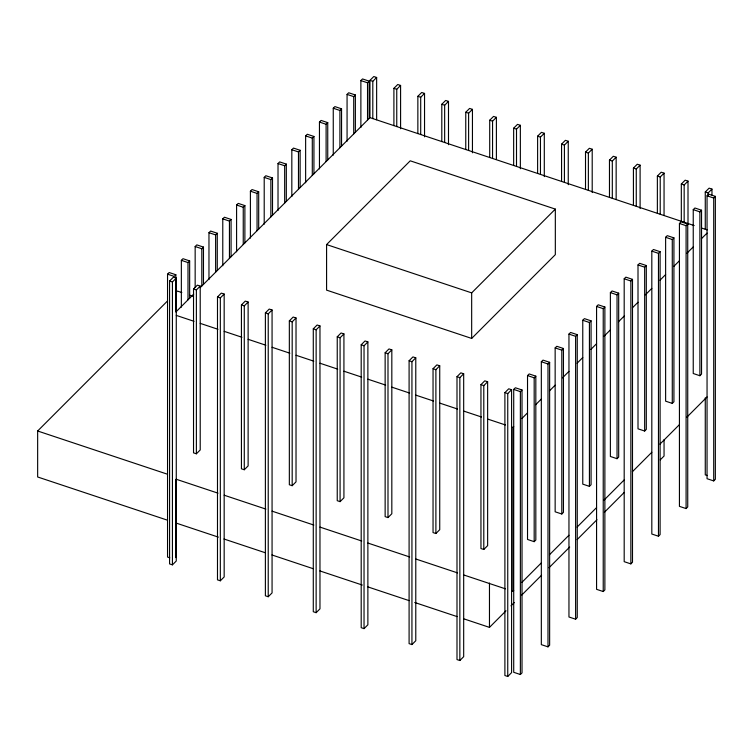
<?xml version="1.0" encoding="UTF-8"?>
<svg xmlns="http://www.w3.org/2000/svg" width="753" height="753" viewBox="0 0 753 753"><rect width="100%" height="100%" fill="white"/><g stroke="black" fill="none" stroke-linecap="round" stroke-linejoin="round"><path stroke-width="1.13" d="M169.764 557.804L167.543 557.06L167.543 274.177L169.18 272.53L175.835 274.751L175.835 312.024L193.7 294.131M181.351 307.168L181.351 260.35L182.988 258.703L189.652 260.914L189.652 298.197M195.159 287.571L195.159 246.523L196.806 244.876L203.461 247.088L203.461 284.37M208.967 279.514L208.967 232.686L210.614 231.049L217.269 233.261L217.269 270.534M222.775 265.771L222.775 218.859L224.422 217.222L231.077 219.434L231.077 256.707M236.593 251.85L236.593 205.032L238.23 203.385L244.885 205.607L244.885 242.88M250.401 238.117L250.401 191.206L252.039 189.558L258.693 191.78L258.693 229.053M264.209 224.196L264.209 177.379L265.847 175.731L272.511 177.953L272.511 215.226M278.017 210.464L278.017 163.552L279.655 161.904L286.319 164.116L286.319 201.399M291.825 196.542L291.825 149.725L293.472 148.077L300.127 150.289L300.127 187.572M305.633 182.81L305.633 135.888L307.28 134.25L313.935 136.462L313.935 173.745M319.451 168.888L319.451 122.061L321.089 120.424L327.743 122.635L327.743 159.909M333.259 155.146L333.259 108.234L334.897 106.597L341.551 108.808L341.551 146.082M347.067 141.225L347.067 94.407L348.705 92.76L355.369 94.982L355.369 132.255M360.875 127.53L360.875 80.58L362.513 78.933L369.177 81.155L369.177 118.428M169.576 281.01L173.416 277.17L176.268 278.121L176.268 561.004L172.428 564.854L169.576 563.903L169.576 281.01L172.428 281.961L176.268 278.121M175.835 274.751L174.197 276.389L167.543 274.177M188.005 299.835L188.005 262.562L189.652 260.914M201.813 286.008L201.813 248.735L203.461 247.088M215.622 272.181L215.622 234.908L217.269 233.261M229.439 258.354L229.439 221.081L231.077 219.434M243.247 244.527L243.247 207.254L244.885 205.607M257.055 230.7L257.055 193.417L258.693 191.78M270.864 216.873L270.864 179.591L272.511 177.953M284.672 203.037L284.672 165.764L286.319 164.116M298.48 189.21L298.48 151.937L300.127 150.289M312.297 175.383L312.297 138.11L313.935 136.462M326.105 161.556L326.105 124.283L327.743 122.635M339.914 147.729L339.914 110.456L341.551 108.808M353.722 133.902L353.722 96.619L355.369 94.982M367.53 120.075L367.53 82.792L369.177 81.155M200.194 287.637L369.958 117.647L369.958 80.373L373.789 76.524L376.641 77.474L376.641 119.736M372.801 118.598L372.801 81.315L376.641 77.474M167.062 520.05L37.65 476.978L37.65 430.998L167.467 301.012M175.731 292.729L177.388 291.082L181.821 292.55M193.53 288.992L197.371 285.142L200.213 286.093L200.213 449.965L196.382 453.805L193.53 452.854L193.53 288.992L196.382 289.933L200.213 286.093M393.904 125.619L393.904 88.346L397.744 84.496L400.587 85.447L400.587 128.754M396.756 126.57L396.756 89.287L400.587 85.447M217.485 296.964L221.316 293.115L224.168 294.065L224.168 576.958L220.328 580.798L217.485 579.848L217.485 296.964L220.328 297.906L224.168 294.065M417.859 133.592L417.859 96.318L421.699 92.478L424.541 93.419L424.541 136.848M420.701 134.542L420.701 97.269L424.541 93.419M241.431 304.937L245.271 301.087L248.123 302.038L248.123 465.909L244.283 469.75L241.431 468.799L241.431 304.937L244.283 305.878L248.123 302.038M441.804 141.564L441.804 104.29L445.644 100.45L448.496 101.391L448.496 144.698M444.656 142.515L444.656 105.241L448.496 101.391M326.586 244.574L410.234 160.813L555.328 209.108L555.328 254.655L471.67 338.426L326.586 290.131L326.586 244.574L471.67 292.879L555.328 209.108M265.385 312.909L269.226 309.059L272.068 310.01L272.068 592.903L268.228 596.743L265.385 595.792L265.385 312.909L268.228 313.85L272.068 310.01M465.759 149.536L465.759 112.263L469.599 108.423L472.442 109.364L472.442 152.803M468.611 150.487L468.611 113.214L472.442 109.364M289.34 320.882L293.171 317.032L296.023 317.982L296.023 481.854L292.183 485.694L289.34 484.744L289.34 320.882L292.183 321.823L296.023 317.982M489.714 157.509L489.714 120.235L493.544 116.395L496.396 117.336L496.396 159.476M492.556 158.459L492.556 121.186L496.396 117.336M313.286 328.854L317.126 325.004L319.969 325.955L319.969 608.848L316.138 612.688L313.286 611.737L313.286 328.854L316.138 329.795L319.969 325.955M513.659 165.481L513.659 128.208L517.499 124.367L520.351 125.309L520.351 168.747M516.511 166.432L516.511 129.158L520.351 125.309M337.24 336.826L341.081 332.986L343.923 333.927L343.923 497.799L340.083 501.639L337.24 500.698L337.24 336.826L340.083 337.777L343.923 333.927M537.614 173.454L537.614 136.18L541.454 132.34L544.297 133.29L544.297 176.597M540.456 174.404L540.456 137.131L544.297 133.29M361.195 344.799L365.026 340.958L367.878 341.9L367.878 624.792L364.038 628.633L361.195 627.691L361.195 344.799L364.038 345.749L367.878 341.9M561.569 181.435L561.569 144.152L565.399 140.312L568.251 141.263L568.251 184.692M564.411 182.377L564.411 145.103L568.251 141.263M385.141 352.771L388.981 348.931L391.824 349.872L391.824 513.744L387.993 517.584L385.141 516.643L385.141 352.771L387.993 353.722L391.824 349.872M585.514 189.408L585.514 152.125L589.354 148.285L592.206 149.235L592.206 192.542M588.366 190.349L588.366 153.075L592.206 149.235M409.095 360.743L412.936 356.903L415.778 357.844L415.778 640.737L411.938 644.577L409.095 643.636L409.095 360.743L411.938 361.694L415.778 357.844M609.469 197.38L609.469 160.097L613.309 156.257L616.152 157.208L616.152 199.46M612.311 198.321L612.311 161.048L616.152 157.208M433.041 368.716L436.881 364.876L439.733 365.817L439.733 529.688L435.893 533.529L433.041 532.587L433.041 368.716L435.893 369.667L439.733 365.817M633.424 205.353L633.424 168.07L637.254 164.229L640.106 165.18L640.106 208.487M636.266 206.294L636.266 169.02L640.106 165.18M456.996 376.688L460.836 372.848L463.679 373.799L463.679 656.682L459.848 660.522L456.996 659.581L456.996 376.688L459.848 377.639L463.679 373.799M657.369 213.325L657.369 176.042L661.209 172.202L664.052 173.152L664.052 215.405M660.221 214.266L660.221 176.993L664.052 173.152M480.951 384.661L484.781 380.82L487.633 381.771L487.633 545.633L483.793 549.483L480.951 548.532L480.951 384.661L483.793 385.611L487.633 381.771M681.324 221.297L681.324 184.024L685.164 180.174L688.007 181.125L688.007 224.432M684.166 222.248L684.166 184.965L688.007 181.125M504.896 392.633L508.736 388.793L511.588 389.743L511.588 672.627L507.748 676.476L504.896 675.526L504.896 392.633L507.748 393.584L511.588 389.743M705.269 229.27L705.269 191.996L709.11 188.146L711.962 189.097L711.962 194.971M708.121 196.439L708.121 192.937L711.962 189.097M513.715 389.414L515.353 387.767L522.017 389.979L522.017 672.871L520.37 674.519L513.715 672.297L513.715 389.414L520.37 391.626L522.017 389.979M527.524 375.578L529.171 373.94L535.825 376.152L535.825 540.023L534.178 541.671L527.524 539.449L527.524 375.578L534.178 377.799L535.825 376.152M541.332 361.751L542.979 360.113L549.634 362.325L549.634 645.217L547.996 646.855L541.332 644.643L541.332 361.751L547.996 363.972L549.634 362.325M555.149 347.924L556.787 346.286L563.442 348.498L563.442 512.369L561.804 514.007L555.149 511.795L555.149 347.924L561.804 350.145L563.442 348.498M568.957 334.097L570.595 332.45L577.25 334.671L577.25 617.554L575.612 619.201L568.957 616.989L568.957 334.097L575.612 336.309L577.25 334.671M582.766 320.27L584.403 318.623L591.067 320.844L591.067 484.706L589.42 486.353L582.766 484.141L582.766 320.27L589.42 322.482L591.067 320.844M596.574 306.443L598.211 304.796L604.875 307.017L604.875 589.9L603.228 591.547L596.574 589.326L596.574 306.443L603.228 308.655L604.875 307.017M610.382 292.616L612.029 290.969L618.684 293.181L618.684 457.052L617.036 458.699L610.382 456.478L610.382 292.616L617.036 294.828L618.684 293.181M624.19 278.779L625.837 277.142L632.492 279.354L632.492 562.246L630.854 563.884L624.19 561.672L624.19 278.779L630.854 281.001L632.492 279.354M638.007 264.952L639.645 263.315L646.3 265.527L646.3 429.398L644.662 431.036L638.007 428.824L638.007 264.952L644.662 267.174L646.3 265.527M651.816 251.126L653.453 249.488L660.108 251.7L660.108 534.592L658.47 536.23L651.816 534.018L651.816 251.126L658.47 253.347L660.108 251.7M665.624 237.299L667.262 235.651L673.926 237.873L673.926 401.744L672.278 403.382L665.624 401.17L665.624 237.299L672.278 239.51L673.926 237.873M679.432 223.472L681.07 221.824L687.734 224.046L687.734 506.929L686.087 508.576L679.432 506.364L679.432 223.472L686.087 225.684L687.734 224.046M693.24 209.645L694.887 207.997L701.542 210.219L701.542 374.081L699.895 375.728L693.24 373.507L693.24 209.645L699.895 211.857L701.542 210.219M707.048 195.818L708.695 194.17L715.35 196.382L715.35 479.275L713.712 480.922L707.048 478.701L707.048 195.818L713.712 198.03L715.35 196.382M511.588 590.889L512.934 591.331L512.934 427.469L513.715 426.687M521.848 418.546L527.524 412.86M535.656 404.719L541.332 399.034M549.464 390.892L555.149 385.197M562.463 377.874L568.957 371.37M577.09 363.228L582.766 357.543M590.898 349.401L596.574 343.716M603.897 336.384L610.382 329.889M618.514 321.747L624.19 316.062M632.322 307.921L638.007 302.235M645.321 294.903L651.816 288.408M659.948 280.257L665.624 274.572M673.756 266.43L679.432 260.745M686.755 253.422L693.24 246.918M701.372 238.776L707.048 233.091M512.934 591.331L513.715 590.559M521.848 582.408L541.332 562.896M549.474 554.754L568.957 535.242M577.09 527.091L596.574 507.588M603.897 500.256L624.19 479.925M632.332 471.783L651.816 452.271M659.948 444.129L679.432 424.617M686.755 417.284L707.048 396.963M463.81 618.834L489.469 627.381L506.007 610.815M510.967 605.854L514.28 602.541M521.716 595.086L541.567 575.217M549.003 567.762L569.682 547.064M577.118 539.609L596.96 519.739M604.405 512.294L624.246 492.424M660.221 459.885L664.052 456.036L664.052 439.611M369.958 80.373L372.801 81.315M393.904 88.346L396.756 89.287M417.859 96.318L420.701 97.269M441.804 104.29L444.656 105.241M465.759 112.263L468.611 113.214M489.714 120.235L492.556 121.186M513.659 128.208L516.511 129.158M537.614 136.18L540.456 137.131M561.569 144.152L564.411 145.103M585.514 152.125L588.366 153.075M609.469 160.097L612.311 161.048M633.424 168.07L636.266 169.02M657.369 176.042L660.221 176.993M681.324 184.024L684.166 184.965M705.269 191.996L708.121 192.937M360.875 80.58L367.53 82.792M347.067 94.407L353.722 96.619M369.958 117.647L694.162 225.571M701.937 228.159L707.171 229.9M333.259 108.234L339.914 110.456M319.451 122.061L326.105 124.283M305.633 135.888L312.297 138.11M291.825 149.725L298.48 151.937M278.017 163.552L284.672 165.764M264.209 177.379L270.864 179.591M250.401 191.206L257.055 193.417M236.593 205.032L243.247 207.254M222.775 218.859L229.439 221.081M208.967 232.686L215.622 234.908M195.159 246.523L201.813 248.735M181.351 260.35L188.005 262.562M189.587 295.138L192.919 296.249M707.171 475.51L705.269 474.879L705.269 397.81M176.268 315.394L194.039 321.315M200.213 323.366L217.984 329.287M224.168 331.339L241.939 337.259M248.123 339.311L265.894 345.232M272.068 347.284L289.839 353.204M296.023 355.256L313.794 361.176M319.969 363.228L337.749 369.149M343.923 371.21L361.694 377.121M367.878 379.183L385.649 385.094M391.824 387.155L409.604 393.066M415.778 395.127L433.549 401.038M439.733 403.1L457.504 409.011M463.679 411.072L481.449 416.983M487.633 419.045L505.404 424.956M511.588 427.017L512.934 427.469M37.65 430.998L167.43 474.202M176.268 479.266L218.022 493.168M224.168 495.21L265.922 509.113M272.068 511.155L313.832 525.057M319.969 527.1L361.732 541.002M367.878 543.045L409.632 556.947M415.778 558.99L457.542 572.892M463.679 574.944L505.442 588.837M175.986 523.024L218.379 537.134M223.961 538.997L265.235 552.73M271.927 554.961L313.21 568.703M319.903 570.934L362.297 585.043M367.869 586.898L409.152 600.64M414.724 602.494L457.118 616.613M713.712 198.03L713.712 480.922M699.895 211.857L699.895 375.728M686.087 225.684L686.087 508.576M672.278 239.51L672.278 403.382M658.47 253.347L658.47 536.23M644.662 267.174L644.662 431.036M630.854 281.001L630.854 563.884M617.036 294.828L617.036 458.699M603.228 308.655L603.228 591.547M589.42 322.482L589.42 486.353M575.612 336.309L575.612 619.201M561.804 350.145L561.804 514.007M547.996 363.972L547.996 646.855M534.178 377.799L534.178 541.671M520.37 391.626L520.37 674.519M507.748 393.584L507.748 676.476M489.469 583.001L489.469 627.381M483.793 385.611L483.793 549.483M471.67 292.879L471.67 338.426M459.848 377.639L459.848 660.522M435.893 369.667L435.893 533.529M411.938 361.694L411.938 644.577M387.993 353.722L387.993 517.584M364.038 345.749L364.038 628.633M340.083 337.777L340.083 501.639M316.138 329.795L316.138 612.688M292.183 321.823L292.183 485.694M268.228 313.85L268.228 596.743M244.283 305.878L244.283 469.75M220.328 297.906L220.328 580.798M196.382 289.933L196.382 453.805M175.835 479.397L175.835 557.634M172.428 281.961L172.428 564.854"/></g></svg>
